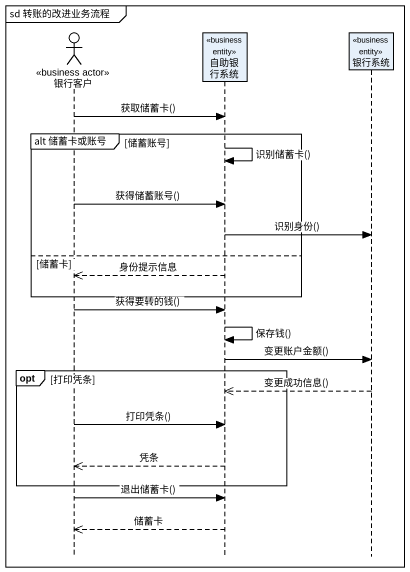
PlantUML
@startuml
mainframe sd 转账的改进业务流程
hide footbox
actor 银行客户 <<business actor>>
participant 自助银行系统 <<business entity>>
participant 银行系统 <<business entity>>

银行客户 -> 自助银行系统 : 获取储蓄卡()
group alt 储蓄卡或账号 [储蓄账号]
  自助银行系统 -> 自助银行系统 : 识别储蓄卡()
  银行客户 -> 自助银行系统 : 获得储蓄账号()
  自助银行系统 -> 银行系统 : 识别身份()
else 储蓄卡
  自助银行系统 -->> 银行客户 : 身份提示信息
end
银行客户 -> 自助银行系统 : 获得要转的钱()
自助银行系统 -> 自助银行系统 : 保存钱()
自助银行系统 -> 银行系统 : 变更账户金额()
opt 打印凭条
  银行系统 -->> 自助银行系统 : 变更成功信息()
  银行客户 -> 自助银行系统 : 打印凭条()
  自助银行系统 -->> 银行客户 : 凭条
end
银行客户 -> 自助银行系统 : 退出储蓄卡()
自助银行系统 -->> 银行客户 : 储蓄卡
@enduml
